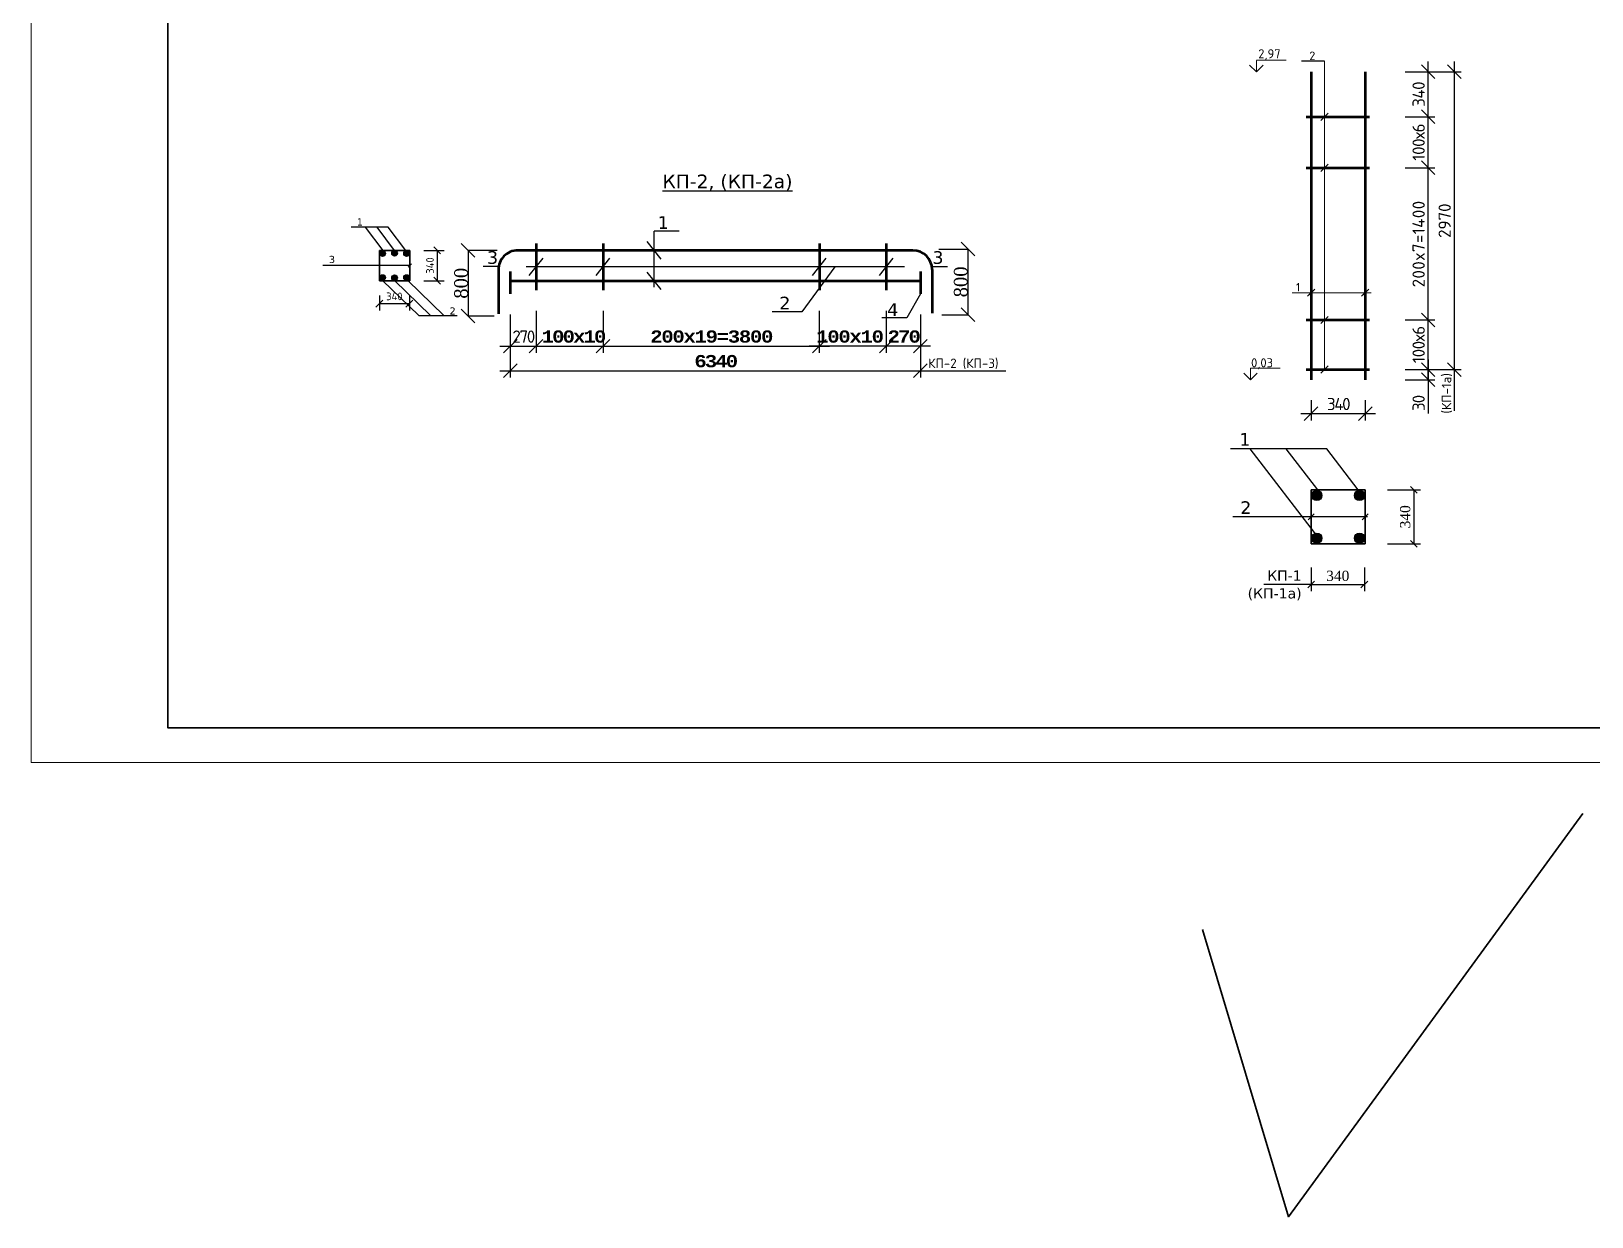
# Model space of a CAD drawing. Header units: millimetres. Extents: x 572274 to 2241483, y -888675 to -304135.
# Drawn here: x 1322735 to 1345603, y -651665 to -634289 of the extents above; entities that cross this region are included whole.
import ezdxf

# ---------------------------------------------------------------- set-up
doc = ezdxf.new("R2010")
doc.units = ezdxf.units.MM
doc.layers.add('П Л А Н', color=7, linetype='Continuous', lineweight=30)
doc.styles.get("Standard").update_dxf_attribs({"font": 'isocpeur.ttf'})
doc.styles.add('style1', font='isocpeui.ttf')
doc.styles.add('TNRoman', font='timesbd.ttf')
doc.dimstyles.new('111', dxfattribs={"dimtxt": 150, "dimasz": 100, "dimexe": 100, "dimexo": 50, "dimgap": 50, "dimtad": 1, "dimdec": 0, "dimtxsty": 'Standard', "dimblk": 'OBLIQUE', "dimcen": 100, "dimadec": 0, "dimazin": 0, "dimtfac": 1, "dimtdec": 0, "dimtmove": 0, "dimatfit": 3, "dimldrblk": 'OBLIQUE', "dimfxl": 1.25, "dimarcsym": 0})
doc.dimstyles.new('ISO-25$0', dxfattribs={"dimtxt": 300, "dimasz": 200, "dimexe": 100, "dimexo": 300, "dimgap": 50, "dimtad": 1, "dimdec": 0, "dimtxsty": 'Standard', "dimblk": 'OBLIQUE', "dimcen": 250, "dimdle": 150, "dimadec": 0, "dimazin": 0, "dimtfac": 1, "dimtdec": 0, "dimtmove": 0, "dimatfit": 3, "dimldrblk": 'OBLIQUE', "dimfxl": 1.25, "dimarcsym": 0})
doc.dimstyles.new('Копия (3) ISO-25', dxfattribs={"dimtxt": 500, "dimasz": 200, "dimexe": 2, "dimexo": 1, "dimgap": 1, "dimtad": 1, "dimdec": 0, "dimlfac": 100, "dimtxsty": 'style1', "dimblk": 'OBLIQUE', "dimcen": 2, "dimdle": 1, "dimclrd": 5, "dimclre": 5, "dimclrt": 5, "dimadec": 0, "dimazin": 0, "dimtfac": 1, "dimtdec": 0, "dimtmove": 0, "dimatfit": 3, "dimldrblk": 'OBLIQUE', "dimfxl": 2, "dimarcsym": 0})

# ---------------------------------------------------------------- blocks, each defined once
blk = doc.blocks.new('_Oblique')
at = {"color": 0, "linetype": 'ByBlock', "lineweight": -2}
blk.add_line((-0.5, -0.5), (0.5, 0.5), dxfattribs=at)
blk = doc.blocks.new('*D1222')
at = {"layer": 'Defpoints', "color": 0, "linetype": 'ByBlock', "lineweight": 25, "ltscale": 20, "transparency": 16777216}
for p in [(1341490, -639397), (1342282, -639397), (1342282, -639893)]:
    blk.add_point(p, dxfattribs=at)
at = {"layer": 'П Л А Н', "color": 0, "linetype": 'ByBlock', "lineweight": -2, "ltscale": 20, "transparency": 16777216}
for p, q in [((1341490, -639697), (1341490, -639993)), ((1342282, -639697), (1342282, -639993)), ((1341340, -639893), (1342432, -639893))]:
    blk.add_line(p, q, dxfattribs=at)
at = {"layer": 'П Л А Н', "color": 0, "linetype": 'ByBlock', "lineweight": -2, "ltscale": 20, "transparency": 16777216, "xscale": 200, "yscale": 200, "zscale": 200, "rotation": 180}
blk.add_blockref('_Oblique', (1341490, -639893), dxfattribs=at)
at = {"layer": 'П Л А Н', "color": 0, "linetype": 'ByBlock', "lineweight": -2, "ltscale": 20, "transparency": 16777216, "xscale": 200, "yscale": 200, "zscale": 200}
blk.add_blockref('_Oblique', (1342282, -639893), dxfattribs=at)
at = {"layer": 'П Л А Н', "color": 0, "linetype": 'ByBlock', "lineweight": -2, "ltscale": 20, "transparency": 16777216, "insert": (1341886, -639753), "char_height": 300, "attachment_point": 5}
blk.add_mtext('{\\H0.6x;\\T0.75;340}', dxfattribs=at)
blk = doc.blocks.new('*D981')
at = {"color": 0, "lineweight": -2, "transparency": 16777216}
for p, q in [((1341490, -642150), (1341490, -642498)), ((1342270, -642150), (1342270, -642498)), ((1341490, -642398), (1342270, -642398))]:
    blk.add_line(p, q, dxfattribs=at)
at = {"layer": 'Defpoints', "color": 0, "lineweight": 25, "transparency": 16777216}
for p in [(1341490, -642100), (1342270, -642100), (1342270, -642398)]:
    blk.add_point(p, dxfattribs=at)
at = {"color": 0, "lineweight": -2, "transparency": 16777216, "xscale": 100, "yscale": 100, "zscale": 100, "rotation": 180}
blk.add_blockref('_Oblique', (1341490, -642398), dxfattribs=at)
at = {"color": 0, "lineweight": -2, "transparency": 16777216, "xscale": 100, "yscale": 100, "zscale": 100}
blk.add_blockref('_Oblique', (1342270, -642398), dxfattribs=at)
at = {"color": 0, "transparency": 16777216, "insert": (1341880, -642272), "char_height": 150, "attachment_point": 5}
blk.add_mtext('{\\fTimes New Roman|b0|i0|c161|p18;340}', dxfattribs=at)
blk = doc.blocks.new('*D982')
at = {"color": 0, "lineweight": -2, "transparency": 16777216}
for p, q in [((1342607, -641011), (1343095, -641011)), ((1342995, -641011), (1342995, -641802)), ((1342607, -641802), (1343095, -641802))]:
    blk.add_line(p, q, dxfattribs=at)
at = {"layer": 'Defpoints', "color": 0, "lineweight": 25, "transparency": 16777216}
for p in [(1342557, -641011), (1342557, -641802), (1342995, -641802)]:
    blk.add_point(p, dxfattribs=at)
at = {"color": 0, "lineweight": -2, "transparency": 16777216, "xscale": 100, "yscale": 100, "zscale": 100}
for p, rotation in [((1342995, -641011), 90), ((1342995, -641802), 270)]:
    blk.add_blockref('_Oblique', p, dxfattribs=dict(at, rotation=rotation))
at = {"color": 0, "transparency": 16777216, "insert": (1342869, -641406), "char_height": 150, "attachment_point": 5, "rotation": 90}
blk.add_mtext('{\\fTimes New Roman|b0|i0|c161|p18;340}', dxfattribs=at)
blk = doc.blocks.new('*D983')
at = {"color": 5, "lineweight": -2, "transparency": 16777216}
for p, q in [((1336036, -637481), (1336462, -637481)), ((1336460, -637480), (1336460, -638446)), ((1336080, -638445), (1336462, -638445))]:
    blk.add_line(p, q, dxfattribs=at)
at = {"layer": 'Defpoints', "color": 0, "lineweight": 25, "transparency": 16777216}
for p in [(1336035, -637481), (1336079, -638445), (1336460, -638445)]:
    blk.add_point(p, dxfattribs=at)
at = {"color": 5, "lineweight": -2, "transparency": 16777216, "xscale": 200, "yscale": 200, "zscale": 200}
for p, rotation in [((1336460, -637481), 90), ((1336460, -638445), 270)]:
    blk.add_blockref('_Oblique', p, dxfattribs=dict(at, rotation=rotation))
at = {"color": 5, "transparency": 16777216, "insert": (1336357, -637963), "char_height": 500, "attachment_point": 5, "rotation": 90, "style": 'style1'}
blk.add_mtext('{\\fTimes New Roman|b0|i0|c204|p18;\\H0.4x;\\C256;800}', dxfattribs=at)
blk = doc.blocks.new('*D1223')
at = {"color": 0, "lineweight": -2, "transparency": 16777216}
for p, q in [((1330133, -638385), (1330133, -639005)), ((1331114, -638385), (1331114, -639005)), ((1329983, -638905), (1331264, -638905))]:
    blk.add_line(p, q, dxfattribs=at)
at = {"layer": 'Defpoints', "color": 0, "lineweight": 25, "transparency": 16777216}
for p in [(1330133, -638085), (1331114, -638085), (1331114, -638905)]:
    blk.add_point(p, dxfattribs=at)
at = {"color": 0, "lineweight": -2, "transparency": 16777216, "xscale": 200, "yscale": 200, "zscale": 200, "rotation": 180}
blk.add_blockref('_Oblique', (1330133, -638905), dxfattribs=at)
at = {"color": 0, "lineweight": -2, "transparency": 16777216, "xscale": 200, "yscale": 200, "zscale": 200}
blk.add_blockref('_Oblique', (1331114, -638905), dxfattribs=at)
at = {"color": 0, "transparency": 16777216, "insert": (1330675, -638765), "char_height": 300, "attachment_point": 5}
blk.add_mtext('{\\fISOCTEUR|b1|i0|c204|p49;\\H0.6x;\\T0.85;100х10}', dxfattribs=at)
blk = doc.blocks.new('*D1224')
at = {"color": 0, "lineweight": -2, "transparency": 16777216}
for p, q in [((1331114, -638385), (1331114, -639005)), ((1334283, -638385), (1334283, -639005)), ((1330964, -638905), (1334433, -638905))]:
    blk.add_line(p, q, dxfattribs=at)
at = {"layer": 'Defpoints', "color": 0, "lineweight": 25, "transparency": 16777216}
for p in [(1331114, -638085), (1334283, -638085), (1334283, -638905)]:
    blk.add_point(p, dxfattribs=at)
at = {"color": 0, "lineweight": -2, "transparency": 16777216, "xscale": 200, "yscale": 200, "zscale": 200, "rotation": 180}
blk.add_blockref('_Oblique', (1331114, -638905), dxfattribs=at)
at = {"color": 0, "lineweight": -2, "transparency": 16777216, "xscale": 200, "yscale": 200, "zscale": 200}
blk.add_blockref('_Oblique', (1334283, -638905), dxfattribs=at)
at = {"color": 0, "transparency": 16777216, "insert": (1332699, -638765), "char_height": 300, "attachment_point": 5}
blk.add_mtext('{\\fISOCTEUR|b1|i0|c204|p49;\\H0.6x;\\T0.9;200х19=3800}', dxfattribs=at)
blk = doc.blocks.new('*D984')
at = {"color": 0, "lineweight": -2, "transparency": 16777216}
for p, q in [((1335764, -638440), (1335764, -639005)), ((1335264, -638585), (1335264, -639005)), ((1335914, -638905), (1335114, -638905))]:
    blk.add_line(p, q, dxfattribs=at)
at = {"layer": 'Defpoints', "color": 0, "lineweight": 25, "transparency": 16777216}
for p in [(1335764, -638140), (1335264, -638285), (1335264, -638905)]:
    blk.add_point(p, dxfattribs=at)
at = {"color": 0, "lineweight": -2, "transparency": 16777216, "xscale": 200, "yscale": 200, "zscale": 200, "rotation": 180}
blk.add_blockref('_Oblique', (1335264, -638905), dxfattribs=at)
at = {"color": 0, "lineweight": -2, "transparency": 16777216, "xscale": 200, "yscale": 200, "zscale": 200}
blk.add_blockref('_Oblique', (1335764, -638905), dxfattribs=at)
at = {"color": 0, "transparency": 16777216, "insert": (1335514, -638765), "char_height": 300, "attachment_point": 5}
blk.add_mtext('{\\fISOCTEUR|b1|i0|c204|p49;\\H0.6x;\\T0.8;270}', dxfattribs=at)
blk = doc.blocks.new('*D985')
at = {"color": 0, "lineweight": -2, "transparency": 16777216}
for p, q in [((1334283, -638385), (1334283, -639005)), ((1335264, -638385), (1335264, -639005)), ((1335414, -638905), (1334133, -638905))]:
    blk.add_line(p, q, dxfattribs=at)
at = {"layer": 'Defpoints', "color": 0, "lineweight": 25, "transparency": 16777216}
for p in [(1334283, -638085), (1335264, -638085), (1334283, -638905)]:
    blk.add_point(p, dxfattribs=at)
at = {"color": 0, "lineweight": -2, "transparency": 16777216, "xscale": 200, "yscale": 200, "zscale": 200, "rotation": 180}
blk.add_blockref('_Oblique', (1334283, -638905), dxfattribs=at)
at = {"color": 0, "lineweight": -2, "transparency": 16777216, "xscale": 200, "yscale": 200, "zscale": 200}
blk.add_blockref('_Oblique', (1335264, -638905), dxfattribs=at)
at = {"color": 0, "transparency": 16777216, "insert": (1334725, -638765), "char_height": 300, "attachment_point": 5}
blk.add_mtext('{\\fISOCTEUR|b1|i0|c204|p49;\\H0.6x;\\T0.9;100х10}', dxfattribs=at)
blk = doc.blocks.new('*D986')
at = {"color": 0, "lineweight": -2, "transparency": 16777216}
for p, q in [((1329754, -638640), (1329754, -639366)), ((1335764, -638640), (1335764, -639366)), ((1329604, -639266), (1335914, -639266))]:
    blk.add_line(p, q, dxfattribs=at)
at = {"layer": 'Defpoints', "color": 0, "lineweight": 25, "transparency": 16777216}
for p in [(1329754, -638340), (1335764, -638340), (1335764, -639266)]:
    blk.add_point(p, dxfattribs=at)
at = {"color": 0, "lineweight": -2, "transparency": 16777216, "xscale": 200, "yscale": 200, "zscale": 200, "rotation": 180}
blk.add_blockref('_Oblique', (1329754, -639266), dxfattribs=at)
at = {"color": 0, "lineweight": -2, "transparency": 16777216, "xscale": 200, "yscale": 200, "zscale": 200}
blk.add_blockref('_Oblique', (1335764, -639266), dxfattribs=at)
at = {"color": 0, "transparency": 16777216, "insert": (1332759, -639126), "char_height": 300, "attachment_point": 5}
blk.add_mtext('{\\fISOCTEUR|b1|i0|c204|p49;\\H0.6x;\\T0.85;6340}', dxfattribs=at)
blk = doc.blocks.new('*D987')
at = {"color": 0, "lineweight": -2, "transparency": 16777216}
for p, q in [((1329754, -638442), (1329754, -639005)), ((1330133, -638641), (1330133, -639005)), ((1329604, -638905), (1330283, -638905))]:
    blk.add_line(p, q, dxfattribs=at)
at = {"layer": 'Defpoints', "color": 0, "lineweight": 25, "transparency": 16777216}
for p in [(1329754, -638142), (1330133, -638341), (1330133, -638905)]:
    blk.add_point(p, dxfattribs=at)
at = {"color": 0, "lineweight": -2, "transparency": 16777216, "xscale": 200, "yscale": 200, "zscale": 200, "rotation": 180}
blk.add_blockref('_Oblique', (1329754, -638905), dxfattribs=at)
at = {"color": 0, "lineweight": -2, "transparency": 16777216, "xscale": 200, "yscale": 200, "zscale": 200}
blk.add_blockref('_Oblique', (1330133, -638905), dxfattribs=at)
at = {"color": 0, "transparency": 16777216, "insert": (1329944, -638765), "char_height": 300, "attachment_point": 5}
blk.add_mtext('{\\H0.6x;\\T0.75;270}', dxfattribs=at)
blk = doc.blocks.new('*D988')
at = {"color": 0, "lineweight": -2, "transparency": 16777216}
for p, q in [((1327837, -638164), (1327837, -638382)), ((1328276, -638164), (1328276, -638382)), ((1327837, -638282), (1328276, -638282))]:
    blk.add_line(p, q, dxfattribs=at)
at = {"layer": 'Defpoints', "color": 0, "lineweight": 25, "transparency": 16777216}
for p in [(1327837, -638114), (1328276, -638114), (1328276, -638282)]:
    blk.add_point(p, dxfattribs=at)
at = {"color": 0, "lineweight": -2, "transparency": 16777216, "xscale": 100, "yscale": 100, "zscale": 100, "rotation": 180}
blk.add_blockref('_Oblique', (1327837, -638282), dxfattribs=at)
at = {"color": 0, "lineweight": -2, "transparency": 16777216, "xscale": 100, "yscale": 100, "zscale": 100}
blk.add_blockref('_Oblique', (1328276, -638282), dxfattribs=at)
at = {"color": 0, "transparency": 16777216, "insert": (1328056, -638175), "char_height": 150, "attachment_point": 5}
blk.add_mtext('{\\H0.75x;340}', dxfattribs=at)
blk = doc.blocks.new('*D989')
at = {"color": 0, "lineweight": -2, "transparency": 16777216}
for p, q in [((1328487, -637501), (1328784, -637501)), ((1328684, -637501), (1328684, -637946)), ((1328487, -637946), (1328784, -637946))]:
    blk.add_line(p, q, dxfattribs=at)
at = {"layer": 'Defpoints', "color": 0, "lineweight": 25, "transparency": 16777216}
for p in [(1328437, -637501), (1328437, -637946), (1328684, -637946)]:
    blk.add_point(p, dxfattribs=at)
at = {"color": 0, "lineweight": -2, "transparency": 16777216, "xscale": 100, "yscale": 100, "zscale": 100}
for p, rotation in [((1328684, -637501), 90), ((1328684, -637946), 270)]:
    blk.add_blockref('_Oblique', p, dxfattribs=dict(at, rotation=rotation))
at = {"color": 0, "transparency": 16777216, "insert": (1328578, -637723), "char_height": 150, "attachment_point": 5, "rotation": 90}
blk.add_mtext('{\\H0.75x;340}', dxfattribs=at)
blk = doc.blocks.new('*D990')
at = {"color": 5, "lineweight": -2, "transparency": 16777216}
for p, q in [((1329561, -637501), (1329135, -637501)), ((1329137, -637500), (1329137, -638466)), ((1329518, -638465), (1329135, -638465))]:
    blk.add_line(p, q, dxfattribs=at)
at = {"layer": 'Defpoints', "color": 0, "lineweight": 25, "transparency": 16777216}
for p in [(1329562, -637501), (1329137, -638465), (1329519, -638465)]:
    blk.add_point(p, dxfattribs=at)
at = {"color": 5, "lineweight": -2, "transparency": 16777216, "xscale": 200, "yscale": 200, "zscale": 200}
for p, rotation in [((1329137, -637501), 90), ((1329137, -638465), 270)]:
    blk.add_blockref('_Oblique', p, dxfattribs=dict(at, rotation=rotation))
at = {"color": 5, "transparency": 16777216, "insert": (1329035, -637983), "char_height": 500, "attachment_point": 5, "rotation": 90, "style": 'style1'}
blk.add_mtext('{\\fTimes New Roman|b0|i0|c0|p18;\\H0.4x;\\C256;800}', dxfattribs=at)
blk = doc.blocks.new('*D996')
at = {"layer": 'Defpoints', "color": 0, "linetype": 'ByBlock', "lineweight": 25, "ltscale": 20, "transparency": 16777216}
for p in [(1342570, -638521), (1343205, -638521), (1342570, -639248)]:
    blk.add_point(p, dxfattribs=at)
at = {"layer": 'П Л А Н', "color": 0, "linetype": 'ByBlock', "lineweight": -2, "ltscale": 20, "transparency": 16777216}
for p, q in [((1343205, -639398), (1343205, -638371)), ((1342870, -638521), (1343305, -638521)), ((1342870, -639248), (1343305, -639248))]:
    blk.add_line(p, q, dxfattribs=at)
at = {"layer": 'П Л А Н', "color": 0, "linetype": 'ByBlock', "lineweight": -2, "ltscale": 20, "transparency": 16777216, "xscale": 200, "yscale": 200, "zscale": 200}
for p, rotation in [((1343205, -638521), 90), ((1343205, -639248), 270)]:
    blk.add_blockref('_Oblique', p, dxfattribs=dict(at, rotation=rotation))
at = {"layer": 'П Л А Н', "color": 0, "linetype": 'ByBlock', "lineweight": -2, "ltscale": 20, "transparency": 16777216, "insert": (1343065, -638884), "char_height": 300, "attachment_point": 5, "rotation": 90}
blk.add_mtext('{\\H0.6x;\\T0.95;100х6}', dxfattribs=at)
blk = doc.blocks.new('*D997')
at = {"layer": 'Defpoints', "color": 0, "linetype": 'ByBlock', "lineweight": 25, "ltscale": 20, "transparency": 16777216}
for p in [(1342570, -635543), (1343205, -635543), (1342570, -636291)]:
    blk.add_point(p, dxfattribs=at)
at = {"layer": 'П Л А Н', "color": 0, "linetype": 'ByBlock', "lineweight": -2, "ltscale": 20, "transparency": 16777216}
for p, q in [((1343205, -636441), (1343205, -635393)), ((1342870, -635543), (1343305, -635543)), ((1342870, -636291), (1343305, -636291))]:
    blk.add_line(p, q, dxfattribs=at)
at = {"layer": 'П Л А Н', "color": 0, "linetype": 'ByBlock', "lineweight": -2, "ltscale": 20, "transparency": 16777216, "xscale": 200, "yscale": 200, "zscale": 200}
for p, rotation in [((1343205, -635543), 90), ((1343205, -636291), 270)]:
    blk.add_blockref('_Oblique', p, dxfattribs=dict(at, rotation=rotation))
at = {"layer": 'П Л А Н', "color": 0, "linetype": 'ByBlock', "lineweight": -2, "ltscale": 20, "transparency": 16777216, "insert": (1343065, -635917), "char_height": 300, "attachment_point": 5, "rotation": 90}
blk.add_mtext('{\\H0.6x;\\T0.95;100х6}', dxfattribs=at)
blk = doc.blocks.new('*D998')
at = {"color": 0, "lineweight": -2, "transparency": 16777216}
for p, q in [((1343205, -638671), (1343205, -636141)), ((1342870, -636291), (1343305, -636291)), ((1342870, -638521), (1343305, -638521))]:
    blk.add_line(p, q, dxfattribs=at)
at = {"layer": 'Defpoints', "color": 0, "lineweight": 25, "transparency": 16777216}
for p in [(1342570, -636291), (1343205, -636291), (1342570, -638521)]:
    blk.add_point(p, dxfattribs=at)
at = {"color": 0, "lineweight": -2, "transparency": 16777216, "xscale": 200, "yscale": 200, "zscale": 200}
for p, rotation in [((1343205, -636291), 90), ((1343205, -638521), 270)]:
    blk.add_blockref('_Oblique', p, dxfattribs=dict(at, rotation=rotation))
at = {"color": 0, "transparency": 16777216, "insert": (1343065, -637406), "char_height": 300, "attachment_point": 5, "rotation": 90}
blk.add_mtext('{\\H0.6x;\\T1.05;200x7=1400}', dxfattribs=at)
blk = doc.blocks.new('*D999')
at = {"color": 0, "lineweight": -2, "transparency": 16777216}
for p, q in [((1343205, -635693), (1343205, -634734)), ((1342870, -634884), (1343305, -634884)), ((1342870, -635543), (1343305, -635543))]:
    blk.add_line(p, q, dxfattribs=at)
at = {"layer": 'Defpoints', "color": 0, "lineweight": 25, "transparency": 16777216}
for p in [(1342570, -634884), (1343205, -634884), (1342570, -635543)]:
    blk.add_point(p, dxfattribs=at)
at = {"color": 0, "lineweight": -2, "transparency": 16777216, "xscale": 200, "yscale": 200, "zscale": 200}
for p, rotation in [((1343205, -634884), 90), ((1343205, -635543), 270)]:
    blk.add_blockref('_Oblique', p, dxfattribs=dict(at, rotation=rotation))
at = {"color": 0, "transparency": 16777216, "insert": (1343065, -635214), "char_height": 300, "attachment_point": 5, "rotation": 90}
blk.add_mtext('{\\H0.6x;\\T0.95;340}', dxfattribs=at)
blk = doc.blocks.new('*D1000')
at = {"color": 0, "lineweight": -2, "transparency": 16777216}
for p, q in [((1343587, -634734), (1343587, -639398)), ((1343070, -634884), (1343687, -634884)), ((1343070, -639248), (1343687, -639248))]:
    blk.add_line(p, q, dxfattribs=at)
at = {"layer": 'Defpoints', "color": 0, "lineweight": 25, "transparency": 16777216}
for p in [(1342770, -634884), (1342770, -639248), (1343587, -639248)]:
    blk.add_point(p, dxfattribs=at)
at = {"color": 0, "lineweight": -2, "transparency": 16777216, "xscale": 200, "yscale": 200, "zscale": 200}
for p, rotation in [((1343587, -634884), 90), ((1343587, -639248), 270)]:
    blk.add_blockref('_Oblique', p, dxfattribs=dict(at, rotation=rotation))
at = {"color": 0, "transparency": 16777216, "insert": (1343447, -637066), "char_height": 300, "attachment_point": 5, "rotation": 90}
blk.add_mtext('{\\H0.6x;2970}', dxfattribs=at)
blk = doc.blocks.new('*D1001')
at = {"color": 0, "lineweight": -2, "transparency": 16777216}
for p, q in [((1343205, -639098), (1343205, -639397)), ((1342870, -639248), (1343305, -639248)), ((1342870, -639397), (1343305, -639397)), ((1343205, -639397), (1343205, -639890))]:
    blk.add_line(p, q, dxfattribs=at)
at = {"layer": 'Defpoints', "color": 0, "lineweight": 25, "transparency": 16777216}
for p in [(1342570, -639248), (1342570, -639397), (1343205, -639397)]:
    blk.add_point(p, dxfattribs=at)
at = {"color": 0, "lineweight": -2, "transparency": 16777216, "xscale": 200, "yscale": 200, "zscale": 200}
for p, rotation in [((1343205, -639248), 90), ((1343205, -639397), 270)]:
    blk.add_blockref('_Oblique', p, dxfattribs=dict(at, rotation=rotation))
at = {"color": 0, "transparency": 16777216, "insert": (1343065, -639743), "char_height": 300, "attachment_point": 5, "rotation": 90}
blk.add_mtext('{\\H0.6x;\\T0.9;30}', dxfattribs=at)

msp = doc.modelspace()

# ---------------------------------------------------------------- hatches: boundary and pattern name
h = msp.add_hatch(color=256)
edge = h.paths.add_edge_path()
edge.add_arc((1327883.866, -637546.525), 42.494, 0, 360)
h = msp.add_hatch(color=256)
edge = h.paths.add_edge_path()
edge.add_arc((1328059.745, -637543.124), 42.494, 0, 360)
h = msp.add_hatch(color=256)
edge = h.paths.add_edge_path()
edge.add_arc((1328235.623, -637546.525), 42.494, 0, 360)
h = msp.add_hatch(color=256)
edge = h.paths.add_edge_path()
edge.add_arc((1327883.866, -637899.953), 42.494, 0, 360)
h = msp.add_hatch(color=256)
edge = h.paths.add_edge_path()
edge.add_arc((1328059.745, -637903.354), 42.494, 0, 360)
h = msp.add_hatch(color=256)
edge = h.paths.add_edge_path()
edge.add_arc((1328235.623, -637899.953), 42.494, 0, 360)
h = msp.add_hatch(color=256)
edge = h.paths.add_edge_path()
edge.add_arc((1341573.4, -641092.098), 75.525, 0, 360)
h = msp.add_hatch(color=256)
edge = h.paths.add_edge_path()
edge.add_arc((1342198.585, -641092.098), 75.525, 0, 360)
h = msp.add_hatch(color=256)
edge = h.paths.add_edge_path()
edge.add_arc((1341573.4, -641720.255), 75.525, 0, 360)
h = msp.add_hatch(color=256)
edge = h.paths.add_edge_path()
edge.add_arc((1342198.585, -641720.255), 75.525, 0, 360)

# ---------------------------------------------------------------- linework, layer by layer
at = {"lineweight": 9}
for p, q in [((1340687.066, -634884.266), (1340588.824, -634786.024)), ((1340687.066, -634884.266), (1340687.066, -634715.726)), ((1340687.066, -634884.266), (1340687.066, -634768.278)), ((1340687.066, -634884.266), (1340785.308, -634786.024)), ((1340599.877, -639396.833), (1340501.635, -639298.591)), ((1340599.877, -639396.833), (1340599.877, -639226.273)), ((1340599.877, -639396.833), (1340599.877, -639280.844)), ((1340599.877, -639396.833), (1340698.119, -639298.591))]:
    msp.add_line(p, q, dxfattribs=at)
at = {"lineweight": 9, "ltscale": 2}
for p, q in [((1340687.066, -634713.707), (1341122.807, -634713.707)), ((1340599.877, -639226.273), (1341035.618, -639226.273))]:
    msp.add_line(p, q, dxfattribs=at)
for p, q in [((1341687.649, -634729.37), (1341346.6, -634729.37)), ((1341741.105, -635490.836), (1341634.193, -635595.602)), ((1341741.105, -636238.219), (1341634.193, -636342.986)), ((1327965.116, -637162.486), (1327424.735, -637162.486)), ((1327891.49, -637501.376), (1327631.762, -637162.486)), ((1328224.845, -637501.376), (1327965.116, -637162.486)), ((1331862.928, -638042.063), (1331862.928, -637220.601)), ((1332229.301, -637220.601), (1331862.928, -637220.601)), ((1331964.36, -637628.35), (1331761.496, -637372.937)), ((1328282.353, -637723.239), (1327010.088, -637723.239)), ((1328307.28, -637697.995), (1328257.427, -637748.483)), ((1335529.792, -637741.725), (1329987.757, -637741.725)), ((1330031.86, -637869.432), (1330234.723, -637614.019)), ((1331012.582, -637869.432), (1331215.445, -637614.019)), ((1334511.685, -637741.725), (1334026.343, -638400.169)), ((1334182.007, -637869.432), (1334384.871, -637614.019)), ((1335162.729, -637869.289), (1335365.593, -637613.876)), ((1329862.168, -637945.848), (1332396.329, -637945.848)), ((1331964.338, -638073.698), (1331761.474, -637818.285)), ((1335763.53, -637945.848), (1333229.37, -637945.848)), ((1335763.53, -638139.751), (1335565.126, -638491.735)), ((1341543.8, -638069.473), (1341436.889, -638174.239)), ((1342335.097, -638069.473), (1342228.185, -638174.239)), ((1334026.343, -638400.169), (1333591.703, -638400.169)), ((1341741.105, -638468.366), (1341634.193, -638573.133)), ((1335565.126, -638491.735), (1335198.535, -638491.735)), ((1335913.53, -639266.189), (1337014.735, -639266.189)), ((1341741.105, -639195.121), (1341634.193, -639299.888)), ((1343586.646, -639247.505), (1343586.646, -639851.165)), ((1341717.808, -640409.536), (1340310.577, -640409.536)), ((1341589.813, -641701.128), (1340595.414, -640409.536)), ((1341586.951, -641011.855), (1341125.329, -640409.536)), ((1342179.429, -641011.855), (1341717.808, -640409.536)), ((1342281.641, -641010.528), (1342281.641, -641801.825)), ((1342316.009, -641406.176), (1340341.916, -641406.176)), ((1341534.648, -641361.309), (1341446.041, -641451.044)), ((1342325.944, -641361.309), (1342237.338, -641451.044))]:
    msp.add_line(p, q)
at = {"lineweight": 15}
for p, q in [((1341687.649, -639264.006), (1341687.649, -634729.37)), ((1342367.892, -638121.856), (1341210.621, -638121.856))]:
    msp.add_line(p, q, dxfattribs=at)
at = {"lineweight": 50}
for p, q in [((1341490.345, -634884.266), (1341490.345, -639396.833)), ((1342281.641, -634884.266), (1342281.641, -639396.833)), ((1341417.15, -635543.219), (1342344.154, -635543.219)), ((1341417.15, -636290.603), (1342344.154, -636290.603)), ((1335654.79, -637500.643), (1329862.786, -637500.643)), ((1330133.291, -637397.979), (1330133.291, -638085.186)), ((1331114.014, -637398.122), (1331114.014, -638085.328)), ((1334283.439, -637398.122), (1334283.439, -638085.328)), ((1335264.161, -637397.979), (1335264.161, -638085.186)), ((1335935.402, -637781.255), (1335935.402, -638421.696)), ((1329582.261, -637788.228), (1329582.261, -638428.668)), ((1329754.046, -637811.649), (1329754.046, -638139.751)), ((1329754.046, -637945.848), (1335763.53, -637946.132)), ((1335763.53, -637811.649), (1335763.53, -638139.751)), ((1341417.15, -638520.75), (1342344.154, -638520.75)), ((1341417.15, -639247.505), (1342344.154, -639247.505))]:
    msp.add_line(p, q, dxfattribs=at)
at = {"lineweight": 35}
for p, q in [((1327837.136, -637500.63), (1328282.353, -637500.63)), ((1327837.136, -637945.848), (1327837.136, -637500.63)), ((1328282.353, -637500.63), (1328282.353, -637945.848)), ((1328282.353, -637945.848), (1327837.136, -637945.848)), ((1341490.345, -641010.528), (1342281.641, -641010.528)), ((1341490.345, -641801.825), (1341490.345, -641010.528)), ((1342281.641, -641010.528), (1342281.641, -641801.825)), ((1342281.641, -641801.825), (1341490.345, -641801.825))]:
    msp.add_line(p, q, dxfattribs=at)
at = {"lineweight": 25}
for p, q in [((1327883.866, -637942.447), (1328414.735, -638457.415)), ((1328056.238, -637942.447), (1328587.107, -638457.415)), ((1328251.229, -637942.447), (1328782.097, -638457.415)), ((1328414.735, -638457.415), (1328974.735, -638457.415))]:
    msp.add_line(p, q, dxfattribs=at)
at = {"color": 250, "lineweight": 0}
msp.add_lwpolyline([(1322734.733, -645007.415), (1364734.733, -645007.415), (1364734.733, -615307.415), (1322734.733, -615307.415)], close=True, dxfattribs=at)
at = {"color": 1, "lineweight": 30}
msp.add_lwpolyline([(1364234.733, -615807.415), (1324734.733, -615807.415), (1324734.733, -644496.498), (1364234.733, -644496.498)], close=True, dxfattribs=at)
for points in [[(1328059.745, -637500.63), (1327805.438, -637162.486)], [(1341490.345, -642398.429), (1340798.05, -642398.429)]]:
    msp.add_lwpolyline(points)
at = {"color": 0, "linetype": 'ByBlock'}
for points in [[(1329585.33, -637739.294), (1329357.783, -637739.294)], [(1335932.247, -637739.294), (1336159.793, -637739.294)]]:
    msp.add_lwpolyline(points, dxfattribs=at)
at = {"color": 1, "lineweight": 30}
msp.add_lwpolyline([(1339900.376, -647455.326), (1341160.376, -651665.326), (1345470.376, -645755.326)], dxfattribs=at)
for centre, radius in [((1327883.866, -637546.525), 42.494), ((1328059.745, -637543.124), 42.494), ((1328235.623, -637546.525), 42.494), ((1327883.866, -637899.953), 42.494), ((1328059.745, -637903.354), 42.494), ((1328235.623, -637899.953), 42.494), ((1341573.4, -641092.098), 75.525), ((1342198.585, -641092.098), 75.525), ((1341573.4, -641720.255), 75.525), ((1342198.585, -641720.255), 75.525)]:
    msp.add_circle(centre, radius)
at = {"lineweight": 50}
for centre, start, end in [((1329862.786, -637781.255), 90, 181.423847), ((1335654.79, -637781.255), 0, 90)]:
    msp.add_arc(centre, 280.612, start, end, dxfattribs=at)

# ---------------------------------------------------------------- block references
at = {"xscale": 59.34723981097341, "yscale": 59.34723981097341, "zscale": 59.34723981100407, "rotation": 180}
for p in [(1341490.345, -638121.856), (1342281.641, -638121.856)]:
    msp.add_blockref('_Oblique', p, dxfattribs=at)

# ---------------------------------------------------------------- texts
at = {"lineweight": 9}
for s, p in [('2,97', (1340714.7, -634686.345)), ('0,03', (1340610.042, -639215.2))]:
    e = msp.add_text(s, height=133.1, dxfattribs=at)
    e.set_placement(p)
    e.dxf.unprotected_set("ltscale", 0)
at = {"char_height": 125, "attachment_point": 5}
for s, insert in [('2', (1341507.233, -634648.863)), ('1', (1341299.049, -638041.349))]:
    msp.add_mtext(s, dxfattribs=dict(at, insert=insert))
at = {"style": 'TNRoman'}
for s, insert, char_height, width, attachment_point in [('{\\fVerdana|b0|i0|c204|p34;\\LКП-2, (КП-\\fVerdana|b0|i0|c0|p34;2a\\fVerdana|b0|i0|c204|p34;)}', (1331984.379, -636389.581), 200, 2052.02484, 1), ('{\\fVerdana|b0|i0|c0|p34;1}', (1327505.269, -637032.545), 104.08907, 359.63973, 1), ('{\\fVerdana|b0|i0|c0|p34;1}', (1332076.645, -636999.944), 185.50196, 288.80569, 3), ('{\\fVerdana|b0|i0|c0|p34;3}', (1329414.473, -637512.898), 185.50196, 170.50001, 1), ('{\\fVerdana|b0|i0|c0|p34;3}', (1336103.103, -637512.898), 185.50196, 170.50001, 3), ('{\\fVerdana|b0|i0|c204|p34;3}', (1327096.515, -637581.624), 104.08907, 1823.62475, 1), ('{\\fVerdana|b0|i0|c0|p34;2}', (1333859.287, -638180.002), 185.50196, 288.80569, 3), ('{\\fVerdana|b0|i0|c204|p34;2}', (1328864.735, -638337.415), 104.08907, 359.63973, 1), ('{\\fVerdana|b0|i0|c0|p34;4}', (1335440.348, -638276.296), 185.50196, 288.80569, 3), ('{\\fVerdana|b0|i0|c0|p34;1}', (1340438.407, -640178.589), 185, 639.19635, 1), ('{\\fVerdana|b0|i0|c0|p34;2}', (1340452.112, -641178.24), 185, 3241.17215, 1), ('{\\fVerdana|b0|i0|c204|p34;КП-\\fVerdana|b0|i0|c0|p34;1}', (1341351.445, -642192.587), 150, 1055.15958, 3), ('{\\fVerdana|b0|i0|c0|p34;(\\fVerdana|b0|i0|c204|p34;КП-\\fVerdana|b0|i0|c0|p34;1a)}', (1341351.445, -642452.587), 150, 1055.15958, 3)]:
    msp.add_mtext(s, dxfattribs=dict(at, insert=insert, char_height=char_height, width=width, attachment_point=attachment_point))
at = {"lineweight": 9, "insert": (1336393.154, -639162.481), "char_height": 138.47689, "attachment_point": 5}
msp.add_mtext('КП-2 (КП-3)', dxfattribs=at)
at = {"color": 24, "lineweight": 9, "insert": (1343480.912, -639596.547), "char_height": 138.4769, "attachment_point": 5, "rotation": 90}
msp.add_mtext('(КП-1a)', dxfattribs=at)

# ---------------------------------------------------------------- dimensions: what is measured, and where the dimension line sits
for base, p1, p2, text, picture, middle in [((1343205.312, -634884.266), (1342570.143, -635543.219), (1342570.143, -634884.266), '{\\H0.6x;\\T0.95;340}', '*D999', (1343065.312, -635213.743)), ((1343586.646, -639247.505), (1342770.143, -634884.266), (1342770.143, -639247.505), '{\\H0.6x;2970}', '*D1000', (1343446.646, -637065.885)), ((1343205.312, -636290.603), (1342570.143, -638520.75), (1342570.143, -636290.603), '{\\H0.6x;\\T1.05;200x7=1400}', '*D998', (1343065.312, -637405.676)), ((1343205.312, -639396.833), (1342570.143, -639247.505), (1342570.143, -639396.833), '{\\H0.6x;\\T0.9;30}', '*D1001', (1343065.312, -639743.378))]:
    dim = msp.add_linear_dim(base=base, p1=p1, p2=p2, angle=90, text=text, dimstyle='ISO-25$0')
    dim.commit()
    dim.dimension.update_dxf_attribs({"geometry": picture, "text_midpoint": middle})
for base, p1, p2, angle, text, dimstyle, picture, middle in [((1328683.986, -637945.848), (1328437.339, -637500.63), (1328437.339, -637945.848), 90, '{\\H0.75x;340}', '111', '*D989', (1328683.986, -637723.239)), ((1334283.439, -638905.355), (1335264.161, -638085.186), (1334283.439, -638085.186), 180, '{\\fISOCTEUR|b1|i0|c204|p49;\\H0.6x;\\T0.9;100х10}', 'ISO-25$0', '*D985', (1334724.735, -638905.355)), ((1335264.161, -638905.355), (1335763.53, -638139.751), (1335264.161, -638285.186), 180, '{\\fISOCTEUR|b1|i0|c204|p49;\\H0.6x;\\T0.8;270}', 'ISO-25$0', '*D984', (1335513.846, -638905.355)), ((1342995.473, -641801.825), (1342557.1, -641010.528), (1342557.1, -641801.825), 90, '{\\fTimes New Roman|b0|i0|c161|p18;340}', '111', '*D982', (1342995.473, -641406.176))]:
    dim = msp.add_linear_dim(base=base, p1=p1, p2=p2, angle=angle, text=text, dimstyle=dimstyle)
    dim.commit()
    dim.dimension.update_dxf_attribs({"geometry": picture, "text_midpoint": middle, "dimtype": 160})
at = {"color": 0}
for base, p1, p2, text, picture, middle in [((1329137.404, -638465.253), (1329562.488, -637500.643), (1329518.886, -638465.253), '{\\fTimes New Roman|b0|i0|c0|p18;\\H0.4x;\\C256;800}', '*D990', (1329034.674, -637982.948)), ((1336460.192, -638445.253), (1336035.108, -637480.643), (1336078.71, -638445.253), '{\\fTimes New Roman|b0|i0|c204|p18;\\H0.4x;\\C256;800}', '*D983', (1336357.461, -637962.948))]:
    dim = msp.add_linear_dim(base=base, p1=p1, p2=p2, angle=90, text=text, dimstyle='Копия (3) ISO-25', dxfattribs=at)
    dim.commit()
    dim.dimension.update_dxf_attribs({"geometry": picture, "text_midpoint": middle})
for base, p1, p2, text, dimstyle, picture, middle in [((1328275.771, -638281.524), (1327837.136, -638113.836), (1328275.771, -638113.836), '{\\H0.75x;340}', '111', '*D988', (1328056.453, -638281.524)), ((1330133.291, -638905.355), (1329754.046, -638142.258), (1330133.291, -638341.443), '{\\H0.6x;\\T0.75;270}', 'ISO-25$0', '*D987', (1329943.669, -638905.355)), ((1331114.014, -638905.355), (1330133.291, -638085.186), (1331114.014, -638085.186), '{\\fISOCTEUR|b1|i0|c204|p49;\\H0.6x;\\T0.85;100х10}', 'ISO-25$0', '*D1223', (1330674.735, -638905.355)), ((1342269.942, -642398.429), (1341490.345, -642100.395), (1342269.942, -642100.395), '{\\fTimes New Roman|b0|i0|c161|p18;340}', '111', '*D981', (1341880.144, -642398.429))]:
    dim = msp.add_linear_dim(base=base, p1=p1, p2=p2, text=text, dimstyle=dimstyle)
    dim.commit()
    dim.dimension.update_dxf_attribs({"geometry": picture, "text_midpoint": middle, "dimtype": 160})
for base, p1, p2, text, picture, middle in [((1334283.439, -638905.355), (1331114.014, -638085.328), (1334283.439, -638085.328), '{\\fISOCTEUR|b1|i0|c204|p49;\\H0.6x;\\T0.9;200х19=3800}', '*D1224', (1332698.726, -638765.355)), ((1335763.53, -639266.189), (1329754.046, -638339.751), (1335763.53, -638339.751), '{\\fISOCTEUR|b1|i0|c204|p49;\\H0.6x;\\T0.85;6340}', '*D986', (1332758.788, -639126.189))]:
    dim = msp.add_linear_dim(base=base, p1=p1, p2=p2, text=text, dimstyle='ISO-25$0')
    dim.commit()
    dim.dimension.update_dxf_attribs({"geometry": picture, "text_midpoint": middle})
at = {"layer": 'П Л А Н', "color": 0, "linetype": 'ByBlock', "lineweight": -2, "ltscale": 20}
for base, p1, p2, picture, middle in [((1343205.312, -635543.219), (1342570.143, -636290.603), (1342570.143, -635543.219), '*D997', (1343205.312, -635916.911)), ((1343205.312, -638520.75), (1342570.143, -639247.505), (1342570.143, -638520.75), '*D996', (1343205.312, -638884.127))]:
    dim = msp.add_linear_dim(base=base, p1=p1, p2=p2, angle=90, text='{\\H0.6x;\\T0.95;100х6}', dimstyle='ISO-25$0', dxfattribs=at)
    dim.commit()
    dim.dimension.update_dxf_attribs({"geometry": picture, "text_midpoint": middle, "dimtype": 160})
dim = msp.add_linear_dim(base=(1342281.641, -639892.93), p1=(1341490.345, -639396.833), p2=(1342281.641, -639396.833), text='{\\H0.6x;\\T0.75;340}', dimstyle='ISO-25$0', dxfattribs=at)
dim.commit()
dim.dimension.update_dxf_attribs({"geometry": '*D1222', "text_midpoint": (1341885.993, -639752.93)})

doc.saveas('drawing.dxf')
